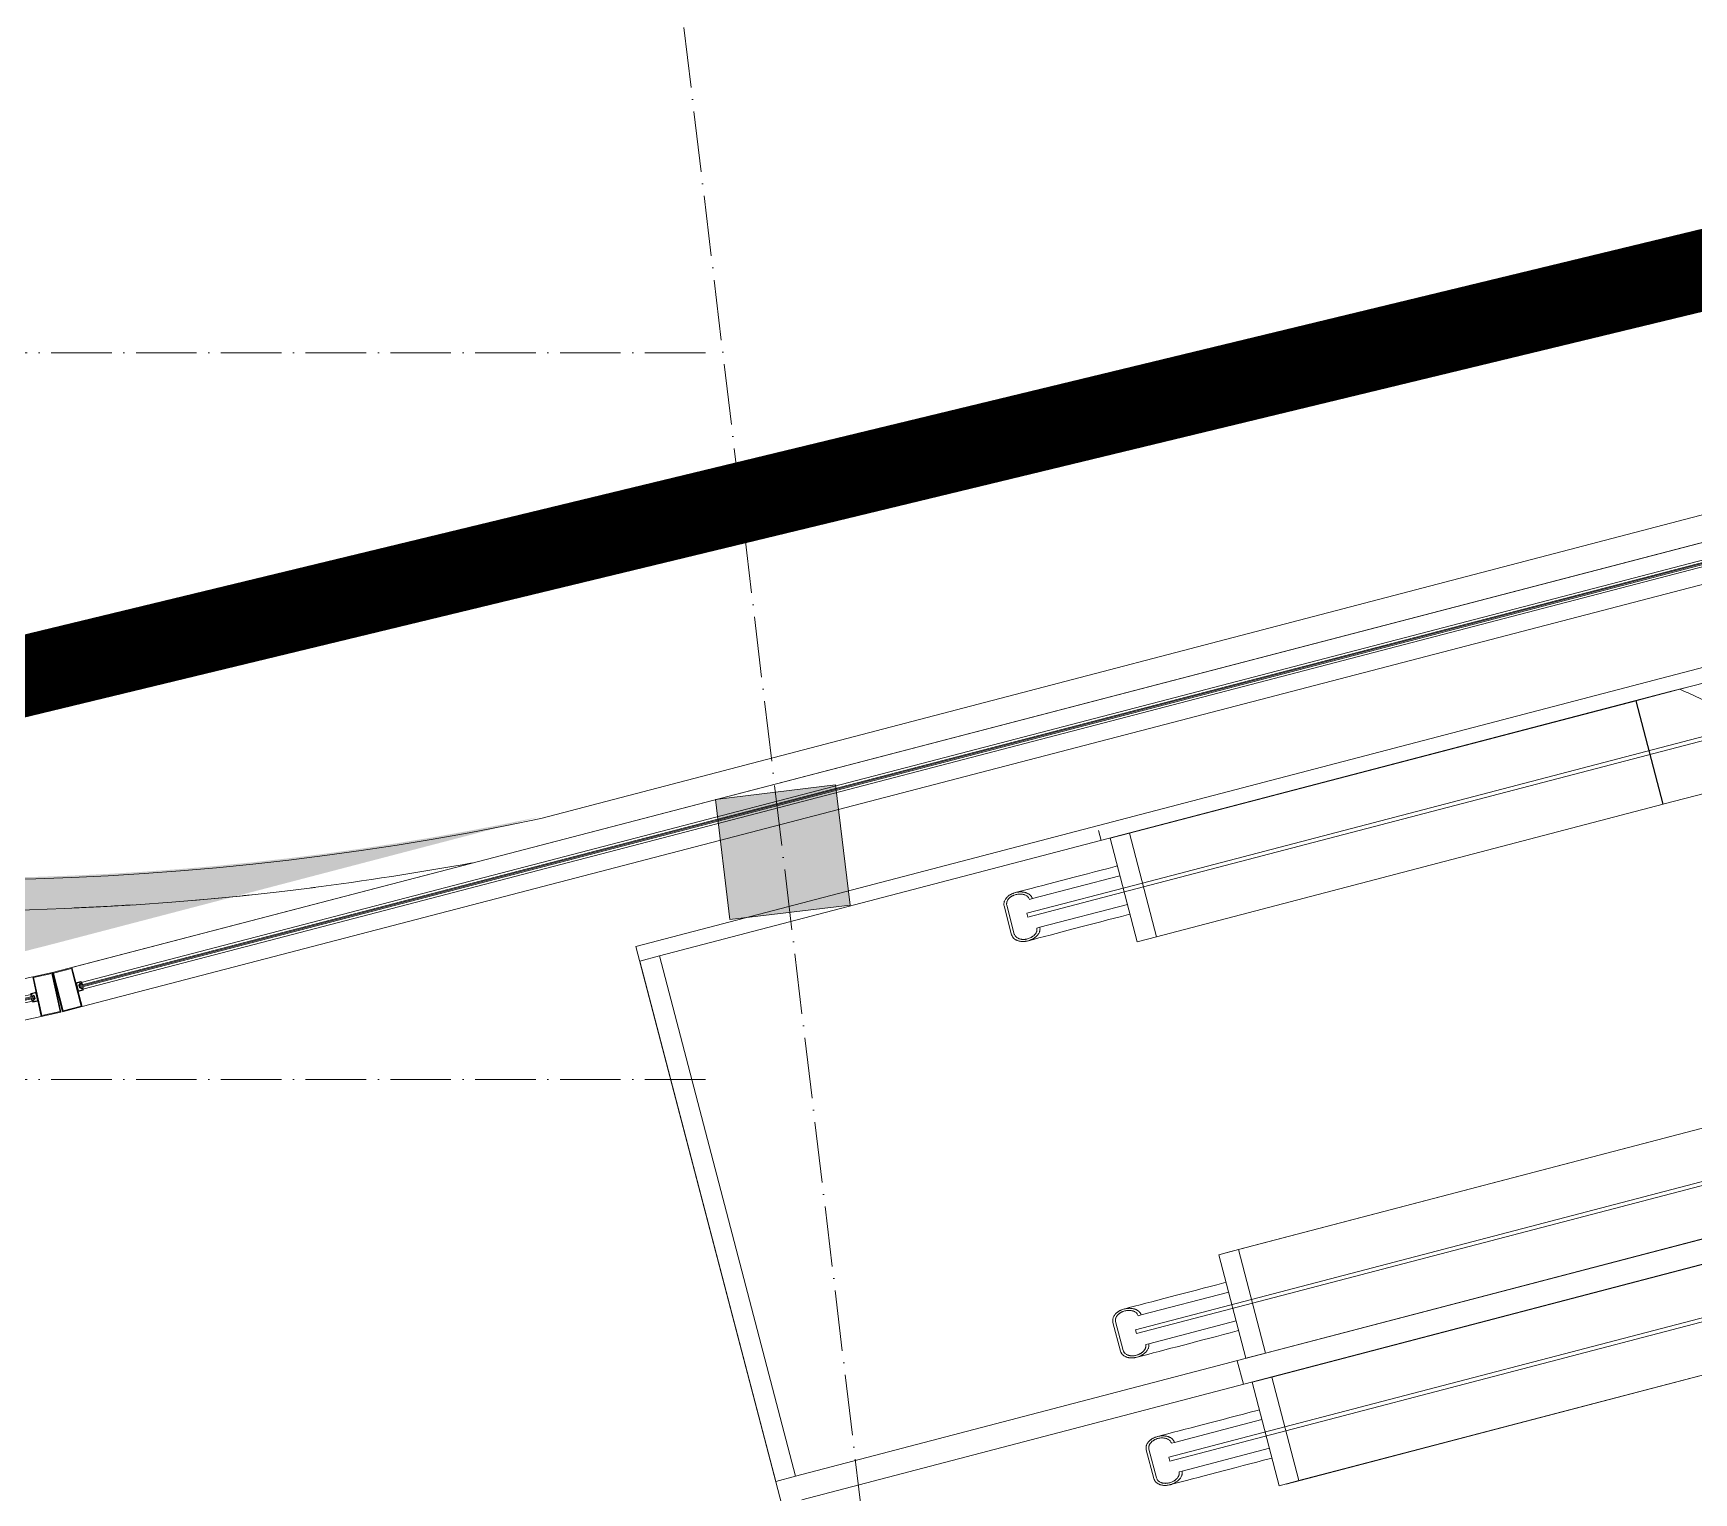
# Model space of a CAD drawing. Header units: millimetres. Extents: x -55734 to 116976, y -16290 to 119094.
# Drawn here: x 47154 to 51268, y 30127 to 33742 of the extents above; entities that cross this region are included whole.
import ezdxf
from ezdxf.xclip import XClip

# ---------------------------------------------------------------- set-up
doc = ezdxf.new("R2010")
doc.units = ezdxf.units.MM
doc.header["$XCLIPFRAME"] = 0
doc.linetypes.add('Grid Line', pattern=[4.2, 3, -0.6, 0, -0.6])
doc.linetypes.add('HIDDEN2', pattern=[4.7624999999999975, 3.174999999999999, -1.587499999999999])
for name, color, linetype, lineweight in [('@ color hatch', 7, 'Continuous', 13), ('CUA', 31, 'Continuous', 9), ('gf$0$A-_DETA----_E', 8, 'Continuous', 9), ('NET THAY 2', 55, 'Continuous', 5), ('NET-CAT', 3, 'Continuous', 15), ('NET-THAY', 2, 'Continuous', 9), ('THIET-BI-1', 26, 'Continuous', 5), ('TRUC', 225, 'Continuous', 5), ('X-COT HAM$0$LC.HA', 8, 'Continuous', 9)]:
    doc.layers.add(name, color=color, linetype=linetype, lineweight=lineweight)
doc.layers.add('CGXD', color=5, linetype='HIDDEN2')

# ---------------------------------------------------------------- blocks, each defined once
blk = doc.blocks.new('ALC1807-ASCENT PLAZA-KET CAU_rvt-1-MẶT BẰNG TẦNG 1')
at = {"layer": 'X-COT HAM$0$LC.HA'}
blk.add_hatch(color=256, dxfattribs=at).paths.add_polyline_path([(48843.96040865761, 31844.0970154735), (48879.64094431658, 31546.226407029), (49177.51155276108, 31581.90694268799), (49141.83101710206, 31879.77755113247)])
at = {"ltscale": 1000}
blk.add_lwpolyline([(48843.96040865761, 31844.0970154735), (48879.64094431658, 31546.226407029), (49177.51155276108, 31581.90694268799), (49141.83101710206, 31879.77755113247)], close=True, dxfattribs=at)
blk = doc.blocks.new('escalator')
for p, q in [((0, -37.75937987437646), (0, -1369.759379874376)), ((1.280568540096283e-09, -37.75937987437646), (50.57941274542827, -37.75937987437646)), ((1.280568540096283e-09, -37.75937987437646), (1.280568540096283e-09, -1369.759379874376)), ((50.57941274542827, -37.75937987437646), (2639.170356499613, -37.75937987437646)), ((50.57941274542827, -37.75937987437646), (50.57941274542827, -1369.759379874376)), ((1254.300000000396, -38.25937987434736), (1204.300000000396, -38.25937987434736)), ((1204.300000000396, -38.25937987434736), (1204.300000000396, -303.2593798743619)), ((1254.300000000396, -303.2593798743619), (1254.300000000396, -38.25937987434736)), ((2551.499608555227, -38.25937987436191), (1254.300000000396, -38.25937987436191)), ((1254.300000000396, -38.25937987436191), (1254.300000000396, -303.2593798743474)), ((2551.032667750842, -38.25937987436191), (2551.032667750842, -303.2593798743619)), ((2663.236503334483, -38.25937987436191), (2551.032667750842, -38.25937987436191)), ((2551.499608555227, -303.2593798743619), (2551.499608555227, -38.25937987436191)), ((2639.17035649973, -37.75937987437646), (2690.000000000466, -37.75937987437646)), ((2639.170356499613, -37.75937987437646), (2690.000000000466, -37.75937987437646)), ((2639.170356499613, -37.75937987437646), (2639.17035649973, -38.25937987436191)), ((3035.558290887158, -38.25937987436191), (2663.236503334483, -38.25937987436191)), ((2690.000000000466, -37.75937987437646), (2690.000000000466, -38.25937987436191)), ((907.8898384872591, -133.9615784742491), (907.8898384872591, -207.5571812744602)), ((914.7782695755595, -207.5495801388024), (914.7782695755595, -133.9615784742491)), ((972.6389904335374, -133.9615784742491), (980.3342249250272, -133.9615784742491)), ((980.3342249250272, -133.9615784742491), (1204.274819491198, -133.9615784742491)), ((1254.300000000396, -165.7593798743474), (957.694201001781, -165.7593798743474)), ((957.694201001781, -165.7593798743474), (957.694201001781, -175.7593798743619)), ((957.694201001781, -175.7593798743619), (1254.300000000396, -175.7593798743619)), ((1254.300000000396, -175.7593798743619), (1254.300000000396, -165.7593798743474)), ((2693.524454334984, -165.7593798744492), (1254.300000000396, -165.7593798744347)), ((1254.300000000396, -165.7593798744347), (1254.300000000396, -175.7593798744492)), ((1254.300000000396, -175.7593798744492), (4015.018867791747, -175.7593798744492)), ((980.3341801636852, -207.5192267844395), (972.638955204864, -207.5192267844395)), ((980.3341801636852, -207.5192267844395), (1204.274819441838, -207.5192267844395)), ((1204.300000000396, -303.2593798743619), (1254.300000000396, -303.2593798743619)), ((1254.300000000396, -303.2593798743474), (2551.499608555227, -303.2593798743619)), ((2551.032667750842, -303.2593798743619), (2663.236503334483, -303.2593798743619)), ((1254.300000000396, -1104.259379874376), (1204.300000000396, -1104.259379874376)), ((1204.300000000396, -1104.259379874376), (1204.300000000396, -1369.259379874376)), ((2639.170356499613, -1103.759379874362), (1222.000000005588, -1103.759379874362)), ((1254.300000000396, -1369.259379874376), (1254.300000000396, -1104.259379874376)), ((2551.499608555227, -1104.259379874391), (1254.300000000396, -1104.259379874391)), ((1254.300000000396, -1104.259379874391), (1254.300000000396, -1369.259379874362)), ((907.8898384872591, -1199.961578474264), (907.8898384872591, -1273.557181274489)), ((914.7782695755595, -1273.557181274489), (914.7782695755595, -1199.969179609921)), ((1254.300000000396, -1231.759379874362), (957.694201001781, -1231.759379874362)), ((957.694201001781, -1231.759379874362), (957.694201001781, -1241.759379874376)), ((972.638955204864, -1199.999532964299), (980.3341801636852, -1199.999532964299)), ((1204.274819441838, -1199.999532964299), (980.3341801636852, -1199.999532964299)), ((1254.300000000396, -1241.759379874376), (1254.300000000396, -1231.759379874362)), ((2693.524454334984, -1231.759379874289), (1254.300000000396, -1231.759379874275)), ((1254.300000000396, -1231.759379874275), (1254.300000000396, -1241.759379874289)), ((957.694201001781, -1241.759379874376), (1254.300000000396, -1241.759379874376)), ((980.3342249250272, -1273.557181274489), (972.6389904335374, -1273.557181274489)), ((1204.274819491198, -1273.557181274489), (980.3342249250272, -1273.557181274475)), ((1254.300000000396, -1241.759379874289), (4015.01886779163, -1241.759379874304)), ((50.57941274542827, -1369.759379874376), (1.280568540096283e-09, -1369.759379874376)), ((1222.000000005588, -1369.759379874376), (50.57941274542827, -1369.759379874376)), ((1204.300000000396, -1369.259379874376), (1254.300000000396, -1369.259379874376)), ((2690.000000000466, -1369.759379874376), (1222.000000005588, -1369.759379874376)), ((1254.300000000396, -1369.259379874362), (2551.499608555227, -1369.259379874376)), ((50.57941274542827, -1430.240620125536), (1222.000000005588, -1430.240620125536)), ((1254.300000000396, -1430.740620125536), (1204.300000000396, -1430.740620125536)), ((1204.300000000396, -1430.740620125536), (1204.300000000396, -1695.740620125536)), ((1222.000000005588, -1430.240620125536), (2690.000000000466, -1430.240620125536)), ((1254.300000000396, -1695.740620125536), (1254.300000000396, -1430.740620125536)), ((2551.499608555227, -1430.740620125551), (1254.300000000396, -1430.740620125551)), ((1254.300000000396, -1430.740620125551), (1254.300000000396, -1695.740620125522)), ((907.8898384872591, -1526.442818725423), (907.8898384872591, -1600.038421525649)), ((914.778269575676, -1600.030820389991), (914.7782695755595, -1526.442818725423)), ((1254.300000000396, -1558.240620125522), (957.694201001781, -1558.240620125522)), ((957.694201001781, -1558.240620125522), (957.694201001781, -1568.240620125551)), ((972.6389904335374, -1526.442818725438), (980.3342249250272, -1526.442818725438)), ((980.3342249250272, -1526.442818725438), (1204.274819491198, -1526.442818725438)), ((1254.300000000396, -1568.240620125551), (1254.300000000396, -1558.240620125522)), ((2693.524454334984, -1558.240620125624), (1254.300000000396, -1558.240620125624)), ((1254.300000000396, -1558.240620125624), (1254.300000000396, -1568.240620125638)), ((957.694201001781, -1568.240620125551), (1254.300000000396, -1568.240620125551)), ((980.3341801636852, -1600.000467035614), (972.638955204864, -1600.000467035614)), ((980.3341801636852, -1600.000467035614), (1204.274819441838, -1600.000467035614)), ((1254.300000000396, -1568.240620125638), (4015.018867791747, -1568.240620125638)), ((1204.300000000396, -1695.740620125536), (1254.300000000396, -1695.740620125536)), ((1222.000000005588, -1696.240620125551), (2639.17035649973, -1696.240620125551)), ((1254.300000000396, -1695.740620125522), (2551.499608555227, -1695.740620125536))]:
    blk.add_line(p, q)
at = {"flags": 128}
for points in [[(943.0007728420896, -108.9952498730709), (956.2461955272593, -108.9952498730854), (969.9684407180175, -108.9952498730709), (984.1455557494191, -108.9952498730854), (998.7548602618044, -108.9952498730709), (1013.772982484428, -108.9952498730854), (1029.175896625384, -108.9952498730709), (1044.938961307751, -108.9952498730709), (1061.036958990851, -108.9952498730709), (1077.444136312231, -108.9952498730854), (1094.134245288209, -108.9952498730709), (1111.080585304997, -108.9952498730709), (1128.256045833346, -108.9952498730854), (1145.633149800356, -108.9952498730709), (1163.184097546851, -108.9952498730854), (1180.880811300129, -108.9952498730709), (1198.694980093394, -108.9952498730854), (1204.300000000279, -108.9952498730709)], [(1204.300000000279, -232.4855553856032), (1200.425472389208, -232.4855553856032), (1182.601437960751, -232.4855553856032), (1164.892105936655, -232.4855553855887), (1147.325807470479, -232.4855553856032), (1129.930644892389, -232.4855553856032), (1112.734446751769, -232.4855553855887), (1095.764723297325, -232.4855553855887), (1079.048622466507, -232.4855553855887), (1062.612886454794, -232.4855553856032), (1046.483808933641, -232.4855553855887), (1030.687192986486, -232.4855553856032), (1015.248309829039, -232.4855553856032), (1000.1918583808, -232.4855553855887), (985.541925752419, -232.4855553855887), (971.321948710829, -232.4855553856032), (957.5546761858277, -232.4855553856032), (944.262132876669, -232.4855553856032), (943.0007538429927, -232.4855553855887)], [(943.0006688158028, -1175.033204363135), (956.2460891968803, -1175.033204363135), (969.9683322539786, -1175.033204363135), (984.145445325179, -1175.033204363135), (998.7547480540816, -1175.033204363135), (1013.772868672502, -1175.033204363135), (1029.175781391445, -1175.033204363135), (1044.938844836201, -1175.033204363135), (1061.036841467954, -1175.033204363135), (1077.444017925998, -1175.033204363135), (1094.134126228048, -1175.033204363135), (1111.080465761363, -1175.033204363135), (1128.25592599751, -1175.033204363135), (1145.63302986417, -1175.033204363135), (1163.183977701934, -1175.033204363135), (1180.880691738334, -1175.033204363135), (1198.694861005992, -1175.033204363135), (1204.300000000279, -1175.033204363121)], [(1204.300000000279, -1298.523509875638), (1200.425475842785, -1298.523509875638), (1182.601442557061, -1298.523509875638), (1164.892111668247, -1298.523509875638), (1147.325814328156, -1298.523509875638), (1129.930652865209, -1298.523509875638), (1112.734455826925, -1298.523509875638), (1095.764733460383, -1298.523509875653), (1079.048633701052, -1298.523509875653), (1062.612898743013, -1298.523509875638), (1046.483822255861, -1298.523509875638), (1030.687207321287, -1298.523509875638), (1015.248325153603, -1298.523509875653), (1000.191874670563, -1298.523509875638), (985.5419429813046, -1298.523509875653), (971.321966851363, -1298.523509875638), (957.5546952089062, -1298.523509875638), (944.2621527517913, -1298.523509875638), (943.0008568686899, -1298.523509875638)], [(943.0007728420896, -1501.47649012426), (956.2461955271428, -1501.47649012426), (969.9684407180175, -1501.47649012426), (984.1455557494191, -1501.47649012426), (998.7548602618044, -1501.47649012426), (1013.772982484428, -1501.47649012426), (1029.175896625384, -1501.47649012426), (1044.938961307751, -1501.47649012426), (1061.036958990851, -1501.47649012426), (1077.444136312231, -1501.47649012426), (1094.134245288209, -1501.47649012426), (1111.080585304881, -1501.47649012426), (1128.25604583323, -1501.47649012426), (1145.633149800356, -1501.47649012426), (1163.184097546851, -1501.47649012426), (1180.880811300129, -1501.47649012426), (1198.694980093394, -1501.47649012426), (1204.300000000279, -1501.47649012426)], [(1204.300000000279, -1624.966795636763), (1200.425472389208, -1624.966795636763), (1182.601437960751, -1624.966795636778), (1164.892105936771, -1624.966795636778), (1147.325807470479, -1624.966795636763), (1129.930644892389, -1624.966795636778), (1112.734446751769, -1624.966795636778), (1095.764723297325, -1624.966795636778), (1079.048622466507, -1624.966795636778), (1062.612886454794, -1624.966795636778), (1046.483808933641, -1624.966795636778), (1030.687192986486, -1624.966795636778), (1015.248309829039, -1624.966795636778), (1000.1918583808, -1624.966795636778), (985.541925752419, -1624.966795636763), (971.321948710829, -1624.966795636763), (957.5546761858277, -1624.966795636778), (944.262132876669, -1624.966795636778), (943.0007538429927, -1624.966795636778)]]:
    blk.add_lwpolyline(points, dxfattribs=at)
blk.add_open_spline([(2765.705532785505, -129.3358740217809), (2755.079074392095, -118.3737116101693), (2733.321275676135, -97.0084166208544), (2699.259919006145, -66.42117484398477), (2675.422601111699, -47.43625838684966), (2663.236503334483, -38.25937987436191)], degree=3)
for points, knots in [([(980.3342249250272, -133.9615784742491), (980.150198126561, -132.0524361088028), (979.5987657007063, -129.3572089173977), (978.4753815068398, -126.5076341106615), (977.6941315372242, -124.9635438632831), (977.0444760994287, -123.8476134887023), (976.3068022445077, -122.7737459535565), (975.1927903707838, -121.3979595852725), (973.6063071480021, -119.7834957603482), (971.855186215369, -118.3095122737432), (970.410534235416, -117.2151392013911), (969.3281447048066, -116.4359409122553), (968.2261205024552, -115.7019100120087), (966.6921055524144, -114.7853308013582), (964.6922902283259, -113.7482148446579), (962.2009798312793, -112.6624435418635), (959.6893892675871, -111.7126835694071), (957.1443169938866, -110.9015455521003), (953.6477870697854, -110.0232843045087), (947.4626130806282, -108.9763746227836), (941.1300282045268, -108.8573528725246), (935.8052322778385, -109.4829596547352), (933.1337944736006, -109.9303293580015), (930.4974688515067, -110.5310095332243), (928.1544486068888, -111.2385233476816), (926.0590794059681, -112.0004982223763), (923.5472152662696, -113.0243871571001), (921.1157668499509, -114.2353539860051), (919.1355195769574, -115.4825097855064), (918.0667633902049, -116.2525320950663), (916.4685161849484, -117.4671259606403), (914.1187566246372, -119.5029077585641), (912.1183835208649, -121.8274168457428), (911.0433759082807, -123.4748575233389), (910.402207673993, -124.5979314899305), (909.4102254383033, -126.6418827338639), (908.3879074692959, -129.7817014056491), (907.9862246686826, -132.5290857633081), (907.8898384872591, -133.9615784742491)], [0, 0, 0, 0, 0.05555555555555555, 0.08333333333333333, 0.09722222222222221, 0.1111111111111111, 0.125, 0.1388888888888889, 0.1666666666666667, 0.1944444444444444, 0.2083333333333333, 0.2222222222222222, 0.2361111111111111, 0.25, 0.2777777777777778, 0.3055555555555556, 0.3333333333333333, 0.361111111111111, 0.3888888888888888, 0.4444444444444444, 0.5555555555555556, 0.5833333333333334, 0.6111111111111112, 0.6388888888888888, 0.6666666666666666, 0.6875, 0.7083333333333333, 0.75, 0.7708333333333333, 0.78125, 0.7916666666666666, 0.8333333333333333, 0.875, 0.8854166666666666, 0.8958333333333333, 0.9166666666666666, 0.9583333333333333, 1, 1, 1, 1]), ([(914.7782695755595, -133.9615784742491), (914.8864465665538, -132.4314149530837), (915.2701586649055, -130.2635963937064), (916.1039703339338, -127.9576979720587), (916.6923437508522, -126.7035609778832), (917.1852288498776, -125.7954296084936), (917.7475134851411, -124.9168578990939), (918.599322559312, -123.7832662676374), (919.818588380469, -122.4433354542707), (921.1745099781547, -121.2172302176186), (922.3020739397034, -120.3116227517457), (923.4319796271157, -119.458572408621), (924.9155507392716, -118.4945101416379), (926.8352327682078, -117.487411156515), (928.8304303931072, -116.6188627872907), (930.841715126182, -115.870630587262), (932.8812234252691, -115.2499172146199), (934.9853891498642, -114.765536132647), (937.1164715995546, -114.402772168236), (941.3663506245939, -113.8917075035861), (946.419321698253, -113.9666255847842), (951.3661430620123, -114.7899920833734), (954.1644541794667, -115.4852436726505), (956.5370293083834, -116.2389634091669), (959.2172656838084, -117.2841273088852), (961.6557827896904, -118.4846833345655), (963.1351964272326, -119.3950769994262), (963.792661346728, -119.8418438727676), (964.2243443895131, -120.1468916901213), (965.4175705696689, -121.0124954378407), (967.3445586309535, -122.5754484544304), (969.0038972439943, -124.3661011595104), (969.9010359498207, -125.6521278579457), (970.4378556143492, -126.5339235452557), (971.2746833390556, -128.1428361581347), (972.1571758349892, -130.6286513464147), (972.5335560301319, -132.817279846262), (972.6389904335374, -133.9615784742491)], [0, 0, 0, 0, 0.05555555555555555, 0.08333333333333333, 0.09722222222222221, 0.1111111111111111, 0.125, 0.1388888888888889, 0.1666666666666667, 0.1944444444444444, 0.2083333333333333, 0.2222222222222222, 0.25, 0.2777777777777778, 0.3055555555555556, 0.3333333333333333, 0.361111111111111, 0.3888888888888888, 0.4166666666666666, 0.4444444444444444, 0.5555555555555556, 0.6111111111111112, 0.6388888888888888, 0.6666666666666666, 0.7083333333333333, 0.75, 0.7708333333333333, 0.7760416666666666, 0.78125, 0.7916666666666666, 0.8333333333333333, 0.875, 0.8854166666666666, 0.8958333333333333, 0.9166666666666666, 0.9583333333333333, 1, 1, 1, 1]), ([(907.8898384872591, -207.557181274693), (908.0254081175663, -209.4704900540091), (908.5051852525212, -212.181599029951), (909.5469513216522, -215.0662612721644), (910.2819263869897, -216.6354726499412), (910.8976120825391, -217.7718441427714), (911.5997845334932, -218.8715793479059), (912.6631706526969, -220.2911546477262), (914.1851051315898, -221.9698034743778), (915.8780939325225, -223.505830767419), (917.2866554048378, -224.6397627432016), (918.6987707316875, -225.7071363128634), (920.554113510414, -226.9125075196644), (922.9558654547436, -228.170727263685), (925.4526215379592, -229.2543575325981), (927.9692658219719, -230.1862247482641), (930.5211595264263, -230.9566858365724), (933.1543077712413, -231.554991742305), (935.8209681722801, -232.0002583626629), (941.1382798721315, -232.6227962463745), (947.4545308329398, -232.5060345786042), (953.6464850014308, -231.4566972162138), (957.1490027541295, -230.5776572413306), (960.118268969818, -229.6299529824319), (963.4672893631505, -228.3234405365656), (966.5134417611407, -226.8263565839588), (968.3652075822465, -225.6908008161554), (969.1892583854496, -225.1333200418012), (969.7306601926684, -224.7526162162249), (971.2285145124188, -223.6724133752869), (973.6537048286991, -221.722205158876), (975.7459704274079, -219.4882189964701), (976.8767128585605, -217.8838989741344), (977.5530224157264, -216.7838830857218), (978.6079263672, -214.7768817156611), (979.7219286944019, -211.6762053306593), (980.1993599390844, -208.9464191092266), (980.3341801636852, -207.5192267844395)], [0, 0, 0, 0, 0.05555555555555555, 0.08333333333333333, 0.09722222222222221, 0.1111111111111111, 0.125, 0.1388888888888889, 0.1666666666666667, 0.1944444444444444, 0.2083333333333333, 0.2222222222222222, 0.25, 0.2777777777777778, 0.3055555555555556, 0.3333333333333333, 0.361111111111111, 0.3888888888888888, 0.4166666666666666, 0.4444444444444444, 0.5555555555555556, 0.6111111111111112, 0.6388888888888888, 0.6666666666666666, 0.7083333333333333, 0.75, 0.7708333333333333, 0.7760416666666666, 0.78125, 0.7916666666666666, 0.8333333333333333, 0.875, 0.8854166666666666, 0.8958333333333333, 0.9166666666666666, 0.9583333333333333, 1, 1, 1, 1]), ([(972.638955204864, -207.5192267844395), (972.4978468072368, -209.0453918670246), (972.0658923021983, -211.2010735436343), (971.1779280561022, -213.4822602230852), (970.5590938042151, -214.7190423823922), (970.0439489685232, -215.6131428711669), (969.4585826320108, -216.474205542283), (968.5741231527645, -217.5784857719555), (967.3135992848547, -218.8757333232643), (965.9207577931229, -220.0605837618641), (964.7705494338879, -220.9397096432513), (963.9081513120327, -221.56500846993), (963.0293455041246, -222.1535660476511), (961.805170664331, -222.8883224788588), (960.2080230588326, -223.7190858347312), (958.2171974431258, -224.5876777373633), (956.2103794559371, -225.3461959923297), (954.1762730065966, -225.9919639373402), (951.380225199624, -226.6879429249093), (946.4357367219636, -227.5125594571291), (941.3879977448378, -227.5899521988176), (937.1387734025484, -227.0811700123304), (935.0074449585518, -226.7196760052757), (932.9032915707212, -226.2364815582987), (931.0319356627297, -225.6691717474896), (929.3566997343441, -225.0589391423564), (927.3471848459449, -224.2393378092529), (925.4006459240336, -223.2714221921779), (923.8151280010352, -222.2768051673338), (922.9594891739544, -221.6633357407263), (921.6801489265636, -220.696962765971), (919.7996151645202, -219.0808311161672), (918.1970077560982, -217.2342970357859), (917.3338744669454, -215.9225043746264), (916.8183784536086, -215.0273093376454), (916.0196161171189, -213.3973306521802), (915.192194073461, -210.8907926204265), (914.8609167041723, -208.6950352651766), (914.778269575676, -207.5495801390207)], [0, 0, 0, 0, 0.05555555555555555, 0.08333333333333333, 0.09722222222222221, 0.1111111111111111, 0.125, 0.1388888888888889, 0.1666666666666667, 0.1944444444444444, 0.2083333333333333, 0.2222222222222222, 0.2361111111111111, 0.25, 0.2777777777777778, 0.3055555555555556, 0.3333333333333333, 0.361111111111111, 0.3888888888888888, 0.4444444444444444, 0.5555555555555556, 0.5833333333333334, 0.6111111111111112, 0.6388888888888888, 0.6666666666666666, 0.6875, 0.7083333333333333, 0.75, 0.7708333333333333, 0.78125, 0.7916666666666666, 0.8333333333333333, 0.875, 0.8854166666666666, 0.8958333333333333, 0.9166666666666666, 0.9583333333333333, 1, 1, 1, 1]), ([(980.3341801636852, -1199.999532964299), (980.1503633939428, -1198.091164386598), (979.599386844202, -1195.39695447241), (978.4767794933869, -1192.548315923283), (977.6960451105842, -1191.004688642148), (977.046807581326, -1189.889070704856), (976.3096017523203, -1188.81547578107), (975.1962909216527, -1187.43999707968), (973.610788985854, -1185.825823679828), (971.860716374591, -1184.352024564752), (970.4169001500122, -1183.257746758856), (969.3351189350942, -1182.478598588641), (968.2336973338388, -1181.744592094343), (966.7005062951939, -1180.82800314702), (964.7017362747574, -1179.790803809665), (962.2116873869672, -1178.704828036149), (959.7013315863442, -1177.754771424006), (957.1574733270099, -1176.943253004734), (953.6625648689223, -1176.064361992481), (947.4801087883534, -1175.015965225772), (941.1501835898962, -1174.894768642567), (935.8271724137012, -1175.51777831561), (933.1565916205291, -1175.963735732817), (930.5209950398421, -1176.562841964856), (928.1784287891351, -1177.268732428987), (926.0833771210164, -1178.029084299022), (923.5718743841862, -1179.050898320042), (921.1405425057746, -1180.259586097745), (919.1599551051622, -1181.504551889477), (918.0908213770017, -1182.27327702746), (916.4919648765353, -1183.485779307273), (914.141071813996, -1185.517974326693), (912.1386169198668, -1187.838891762964), (911.0615800319938, -1189.484233642826), (910.4188736033393, -1190.606004418209), (909.423861606163, -1192.647747971205), (908.396199329407, -1195.784682035955), (907.989168058848, -1198.530032887429), (907.8898384872591, -1199.961578474031)], [0, 0, 0, 0, 0.05555555555555555, 0.08333333333333333, 0.09722222222222221, 0.1111111111111111, 0.125, 0.1388888888888889, 0.1666666666666667, 0.1944444444444444, 0.2083333333333333, 0.2222222222222222, 0.2361111111111111, 0.25, 0.2777777777777778, 0.3055555555555556, 0.3333333333333333, 0.361111111111111, 0.3888888888888888, 0.4444444444444444, 0.5555555555555556, 0.5833333333333334, 0.6111111111111112, 0.6388888888888888, 0.6666666666666666, 0.6875, 0.7083333333333333, 0.75, 0.7708333333333333, 0.78125, 0.7916666666666666, 0.8333333333333333, 0.875, 0.8854166666666666, 0.8958333333333333, 0.9166666666666666, 0.9583333333333333, 1, 1, 1, 1]), ([(914.7782695755595, -1199.969179609718), (914.8895781604806, -1198.440103414861), (915.2774157699896, -1196.274036553819), (916.1150427522371, -1193.970389783848), (916.7053078308236, -1192.717602576755), (917.1994768676814, -1191.810504938912), (917.7628719727509, -1190.933029970111), (918.6159096239135, -1189.801007097136), (919.8363186748466, -1188.463150048716), (921.193011301104, -1187.239108263864), (922.3210528841009, -1186.335050638008), (923.4514035871252, -1185.483432030975), (924.9352998532122, -1184.521014194601), (926.8549629347399, -1183.515768600715), (928.8499096191954, -1182.64892259406), (930.860882927198, -1181.90225632822), (932.8999968619319, -1181.282947808912), (935.0035765273497, -1180.799815788559), (937.1339740694966, -1180.438173654373), (941.3824290632037, -1179.9291757717), (946.4333155935165, -1180.005840998521), (951.3779500891687, -1180.830406957684), (954.174956026487, -1181.52617106805), (956.5463996108156, -1182.28025742578), (959.2253180351108, -1183.325726057461), (961.662585324375, -1184.526424753785), (963.141213337658, -1185.436837313886), (963.7983231755206, -1185.883598090644), (964.2297713791486, -1186.18863810788), (965.4223403815413, -1187.054217429206), (967.3482265549246, -1188.617086819941), (969.0065616825595, -1190.407468495352), (969.9031328771962, -1191.693186177086), (970.4396046851762, -1192.574738779105), (971.2758675678633, -1194.183158714033), (972.1576908834977, -1196.668067629813), (972.5336800320074, -1198.855757349011), (972.638955204864, -1199.999532964299)], [0, 0, 0, 0, 0.05555555555555555, 0.08333333333333333, 0.09722222222222221, 0.1111111111111111, 0.125, 0.1388888888888889, 0.1666666666666667, 0.1944444444444444, 0.2083333333333333, 0.2222222222222222, 0.25, 0.2777777777777778, 0.3055555555555556, 0.3333333333333333, 0.361111111111111, 0.3888888888888888, 0.4166666666666666, 0.4444444444444444, 0.5555555555555556, 0.6111111111111112, 0.6388888888888888, 0.6666666666666666, 0.7083333333333333, 0.75, 0.7708333333333333, 0.7760416666666666, 0.78125, 0.7916666666666666, 0.8333333333333333, 0.875, 0.8854166666666666, 0.8958333333333333, 0.9166666666666666, 0.9583333333333333, 1, 1, 1, 1]), ([(907.8898384872591, -1273.557181274489), (908.0215225638822, -1275.47183910181), (908.4961776367854, -1278.185126809636), (909.5332003105432, -1281.0725983515), (910.2658211070811, -1282.643496123885), (910.8799078239826, -1283.781160117534), (911.5806946502998, -1284.882268036585), (912.6425427792128, -1286.303808864541), (914.1630384968594, -1287.985058737657), (915.8550511640497, -1289.523676422366), (917.2630079658702, -1290.659554882412), (918.6745630863588, -1291.728726638044), (920.5294972079573, -1292.936165881067), (922.9312706465134, -1294.196720192762), (925.428341826424, -1295.282495362437), (927.9453814098379, -1296.216332216165), (930.4977812952129, -1296.988557131946), (933.1316802954534, -1297.588430288626), (935.7992189947981, -1298.035100944748), (941.1183450814569, -1298.660218976031), (947.4373395368457, -1298.545578459351), (953.6318928325782, -1297.497741617073), (957.1359591191867, -1296.61933869544), (960.1066067393404, -1295.67207286293), (963.4573220013408, -1294.365897435026), (966.5051126056351, -1292.868935549079), (968.3579008514062, -1291.733356098237), (969.1824097550707, -1291.175843883117), (969.7241134289652, -1290.795113637316), (971.2228163667023, -1289.714819414774), (973.649438909837, -1287.764353176244), (975.7429877085378, -1285.529911645222), (976.8744293304626, -1283.925195570482), (977.5511580184102, -1282.824890409014), (978.6067282886943, -1280.817322673349), (979.7214714905713, -1277.715663292751), (980.1992744382005, -1274.98490562322), (980.3342249250272, -1273.557181274489)], [0, 0, 0, 0, 0.05555555555555555, 0.08333333333333333, 0.09722222222222221, 0.1111111111111111, 0.125, 0.1388888888888889, 0.1666666666666667, 0.1944444444444444, 0.2083333333333333, 0.2222222222222222, 0.25, 0.2777777777777778, 0.3055555555555556, 0.3333333333333333, 0.361111111111111, 0.3888888888888888, 0.4166666666666666, 0.4444444444444444, 0.5555555555555556, 0.6111111111111112, 0.6388888888888888, 0.6666666666666666, 0.7083333333333333, 0.75, 0.7708333333333333, 0.7760416666666666, 0.78125, 0.7916666666666666, 0.8333333333333333, 0.875, 0.8854166666666666, 0.8958333333333333, 0.9166666666666666, 0.9583333333333333, 1, 1, 1, 1]), ([(972.6389904335374, -1273.557181274489), (972.497720060288, -1275.08396357212), (972.0654091591714, -1277.240456712272), (971.1768317939714, -1279.522390263854), (970.5575894574868, -1280.759541776701), (970.0421134127537, -1281.653891485767), (969.4563755033305, -1282.51517181714), (968.5713585729245, -1283.619698153227), (967.3100533351535, -1284.917178474207), (965.916376476991, -1286.102176446715), (964.7655021382961, -1286.981377697884), (963.9026194518665, -1287.606715388421), (963.0233335683588, -1288.195290525779), (961.798501931713, -1288.930035785845), (960.2005208312767, -1289.760727170418), (958.2086894339882, -1290.629148481734), (956.2008891226724, -1291.387423543667), (954.1658155485056, -1292.032881091407), (951.3684755389113, -1292.728346828211), (946.4218231369741, -1293.551763829295), (941.3721085562138, -1293.627434631853), (937.1214380508754, -1293.116594397885), (934.9893991574645, -1292.753983301009), (932.884629463777, -1292.269542055437), (931.0128855714574, -1291.700946440324), (929.3373728023143, -1291.0894181154), (927.3275322485715, -1290.268149027761), (925.3808659610804, -1289.298405652851), (923.7956099460134, -1288.302063515206), (922.9402751097223, -1287.68758290571), (921.6614391708281, -1286.719603764941), (919.7818786660209, -1285.100782422276), (918.1809986419976, -1283.251527836241), (917.3194987148745, -1281.938082599416), (916.8052298278781, -1281.041838846373), (916.0088766150875, -1279.410059329748), (915.1856781969545, -1276.901082670141), (914.858606535825, -1274.703509730083), (914.7782695755595, -1273.557181274489)], [0, 0, 0, 0, 0.05555555555555555, 0.08333333333333333, 0.09722222222222221, 0.1111111111111111, 0.125, 0.1388888888888889, 0.1666666666666667, 0.1944444444444444, 0.2083333333333333, 0.2222222222222222, 0.2361111111111111, 0.25, 0.2777777777777778, 0.3055555555555556, 0.3333333333333333, 0.361111111111111, 0.3888888888888888, 0.4444444444444444, 0.5555555555555556, 0.5833333333333334, 0.6111111111111112, 0.6388888888888888, 0.6666666666666666, 0.6875, 0.7083333333333333, 0.75, 0.7708333333333333, 0.78125, 0.7916666666666666, 0.8333333333333333, 0.875, 0.8854166666666666, 0.8958333333333333, 0.9166666666666666, 0.9583333333333333, 1, 1, 1, 1]), ([(980.3342249250272, -1526.442818725438), (980.150198126561, -1524.533676359992), (979.5987657007063, -1521.838449168587), (978.4753815068398, -1518.98887436185), (977.6941315372242, -1517.444784114472), (977.0444760994287, -1516.328853739891), (976.3068022445077, -1515.254986204745), (975.1927903707838, -1513.879199836476), (973.6063071480021, -1512.264736011552), (971.855186215369, -1510.790752524917), (970.410534235416, -1509.69637945258), (969.3281447046902, -1508.91718116343), (968.2261205024552, -1508.183150263198), (966.6921055524144, -1507.266571052547), (964.6922902283259, -1506.229455095832), (962.2009798312793, -1505.143683793052), (959.6893892675871, -1504.193923820596), (957.1443169938866, -1503.382785803275), (953.6477870697854, -1502.504524555698), (947.4626130806282, -1501.457614873972), (941.1300282044103, -1501.338593123699), (935.8052322778385, -1501.964199905924), (933.1337944734842, -1502.411569609176), (930.4974688515067, -1503.012249784399), (928.1544486068888, -1503.71976359887), (926.0590794059681, -1504.481738473551), (923.5472152662696, -1505.505627408289), (921.1157668499509, -1506.716594237179), (919.1355195769574, -1507.963750036695), (918.0667633902049, -1508.733772346255), (916.4685161849484, -1509.948366211829), (914.1187566247536, -1511.984148009738), (912.1183835209813, -1514.308657096946), (911.0433759082807, -1515.956097774513), (910.402207673993, -1517.079171741119), (909.4102254381869, -1519.123122985038), (908.3879074692959, -1522.262941656838), (907.9862246686826, -1525.010326014497), (907.8898384872591, -1526.442818725423)], [0, 0, 0, 0, 0.05555555555555555, 0.08333333333333333, 0.09722222222222221, 0.1111111111111111, 0.125, 0.1388888888888889, 0.1666666666666667, 0.1944444444444444, 0.2083333333333333, 0.2222222222222222, 0.2361111111111111, 0.25, 0.2777777777777778, 0.3055555555555556, 0.3333333333333333, 0.361111111111111, 0.3888888888888888, 0.4444444444444444, 0.5555555555555556, 0.5833333333333334, 0.6111111111111112, 0.6388888888888888, 0.6666666666666666, 0.6875, 0.7083333333333333, 0.75, 0.7708333333333333, 0.78125, 0.7916666666666666, 0.8333333333333333, 0.875, 0.8854166666666666, 0.8958333333333333, 0.9166666666666666, 0.9583333333333333, 1, 1, 1, 1]), ([(914.7782695755595, -1526.442818725423), (914.8864465665538, -1524.912655204258), (915.2701586649055, -1522.744836644881), (916.1039703339338, -1520.438938223218), (916.6923437508522, -1519.184801229057), (917.1852288498776, -1518.276669859668), (917.7475134851411, -1517.398098150268), (918.599322559312, -1516.264506518826), (919.818588380469, -1514.92457570546), (921.1745099781547, -1513.698470468793), (922.3020739397034, -1512.79286300292), (923.4319796271157, -1511.939812659795), (924.9155507392716, -1510.975750392827), (926.8352327682078, -1509.968651407689), (928.8304303931072, -1509.100103038465), (930.841715126182, -1508.351870838436), (932.8812234252691, -1507.731157465794), (934.9853891498642, -1507.246776383836), (937.1164715995546, -1506.884012419425), (941.3663506245939, -1506.372947754775), (946.419321698253, -1506.447865835959), (951.3661430620123, -1507.271232334548), (954.1644541795831, -1507.966483923825), (956.5370293083834, -1508.720203660341), (959.2172656838084, -1509.76536756006), (961.6557827896904, -1510.965923585754), (963.1351964272326, -1511.876317250615), (963.7926613466116, -1512.323084123942), (964.2243443895131, -1512.62813194131), (965.4175705696689, -1513.493735689), (967.3445586309535, -1515.056688705619), (969.0038972439943, -1516.847341410685), (969.9010359498207, -1518.133368109135), (970.4378556143492, -1519.01516379643), (971.2746833390556, -1520.624076409309), (972.1571758349892, -1523.109891597604), (972.5335560301319, -1525.298520097451), (972.6389904335374, -1526.442818725438)], [0, 0, 0, 0, 0.05555555555555555, 0.08333333333333333, 0.09722222222222221, 0.1111111111111111, 0.125, 0.1388888888888889, 0.1666666666666667, 0.1944444444444444, 0.2083333333333333, 0.2222222222222222, 0.25, 0.2777777777777778, 0.3055555555555556, 0.3333333333333333, 0.361111111111111, 0.3888888888888888, 0.4166666666666666, 0.4444444444444444, 0.5555555555555556, 0.6111111111111112, 0.6388888888888888, 0.6666666666666666, 0.7083333333333333, 0.75, 0.7708333333333333, 0.7760416666666666, 0.78125, 0.7916666666666666, 0.8333333333333333, 0.875, 0.8854166666666666, 0.8958333333333333, 0.9166666666666666, 0.9583333333333333, 1, 1, 1, 1]), ([(907.8898384872591, -1600.038421525882), (908.0254081175663, -1601.951730305183), (908.5051852525212, -1604.662839281125), (909.5469513216522, -1607.547501523324), (910.2819263869897, -1609.11671290113), (910.8976120825391, -1610.253084393931), (911.5997845334932, -1611.35281959908), (912.6631706526969, -1612.772394898901), (914.1851051315898, -1614.451043725552), (915.8780939325225, -1615.987071018608), (917.2866554048378, -1617.12100299439), (918.6987707316875, -1618.188376564038), (920.554113510414, -1619.393747770853), (922.9558654547436, -1620.651967514874), (925.4526215379592, -1621.735597783772), (927.9692658218555, -1622.667464999453), (930.5211595264263, -1623.437926087761), (933.1543077712413, -1624.036231993479), (935.8209681723965, -1624.481498613852), (941.1382798721315, -1625.104036497563), (947.4545308329398, -1624.987274829778), (953.6464850014308, -1623.937937467388), (957.1490027541295, -1623.058897492519), (960.118268969818, -1622.111193233606), (963.4672893631505, -1620.804680787754), (966.5134417611407, -1619.307596835148), (968.3652075822465, -1618.172041067344), (969.1892583854496, -1617.61456029299), (969.7306601926684, -1617.233856467399), (971.2285145124188, -1616.153653626476), (973.6537048285827, -1614.20344541005), (975.7459704274079, -1611.969459247674), (976.8767128584441, -1610.365139225323), (977.5530224157264, -1609.265123336896), (978.6079263672, -1607.25812196685), (979.7219286944019, -1604.157445581848), (980.1993599390844, -1601.427659360401), (980.3341801636852, -1600.000467035614)], [0, 0, 0, 0, 0.05555555555555555, 0.08333333333333333, 0.09722222222222221, 0.1111111111111111, 0.125, 0.1388888888888889, 0.1666666666666667, 0.1944444444444444, 0.2083333333333333, 0.2222222222222222, 0.25, 0.2777777777777778, 0.3055555555555556, 0.3333333333333333, 0.361111111111111, 0.3888888888888888, 0.4166666666666666, 0.4444444444444444, 0.5555555555555556, 0.6111111111111112, 0.6388888888888888, 0.6666666666666666, 0.7083333333333333, 0.75, 0.7708333333333333, 0.7760416666666666, 0.78125, 0.7916666666666666, 0.8333333333333333, 0.875, 0.8854166666666666, 0.8958333333333333, 0.9166666666666666, 0.9583333333333333, 1, 1, 1, 1]), ([(972.638955204864, -1600.000467035614), (972.4978468072368, -1601.526632118213), (972.0658923021983, -1603.682313794823), (971.1779280561022, -1605.963500474259), (970.5590938042151, -1607.200282633567), (970.0439489685232, -1608.094383122356), (969.4585826320108, -1608.955445793457), (968.5741231527645, -1610.059726023144), (967.3135992848547, -1611.356973574439), (965.9207577931229, -1612.541824013053), (964.7705494337715, -1613.42094989444), (963.9081513120327, -1614.046248721104), (963.0293455042411, -1614.63480629884), (961.805170664331, -1615.369562730048), (960.2080230588326, -1616.200326085906), (958.2171974431258, -1617.068917988552), (956.2103794559371, -1617.827436243504), (954.1762730065966, -1618.473204188529), (951.380225199624, -1619.169183176084), (946.4357367219636, -1619.993799708333), (941.3879977448378, -1620.071192449992), (937.1387734025484, -1619.562410263519), (935.0074449585518, -1619.20091625645), (932.9032915707212, -1618.717721809473), (931.0319356627297, -1618.150411998678), (929.3566997343441, -1617.540179393545), (927.3471848459449, -1616.720578060442), (925.4006459240336, -1615.752662443367), (923.8151280009188, -1614.758045418523), (922.9594891738379, -1614.144575991901), (921.6801489264471, -1613.178203017145), (919.7996151645202, -1611.562071367356), (918.1970077560982, -1609.71553728696), (917.333874466829, -1608.403744625815), (916.8183784536086, -1607.508549588834), (916.0196161171189, -1605.878570903369), (915.192194073461, -1603.372032871615), (914.8609167041723, -1601.176275516351), (914.778269575676, -1600.030820390195)], [0, 0, 0, 0, 0.05555555555555555, 0.08333333333333333, 0.09722222222222221, 0.1111111111111111, 0.125, 0.1388888888888889, 0.1666666666666667, 0.1944444444444444, 0.2083333333333333, 0.2222222222222222, 0.2361111111111111, 0.25, 0.2777777777777778, 0.3055555555555556, 0.3333333333333333, 0.361111111111111, 0.3888888888888888, 0.4444444444444444, 0.5555555555555556, 0.5833333333333334, 0.6111111111111112, 0.6388888888888888, 0.6666666666666666, 0.6875, 0.7083333333333333, 0.75, 0.7708333333333333, 0.78125, 0.7916666666666666, 0.8333333333333333, 0.875, 0.8854166666666666, 0.8958333333333333, 0.9166666666666666, 0.9583333333333333, 1, 1, 1, 1])]:
    blk.add_open_spline(points, degree=3, knots=knots)
at = {"layer": 'gf$0$A-_DETA----_E'}
for p, q in [((1181.647608402534, -37.75937987439102), (1181.647608402651, -12.13639332055754)), ((1181.647608402651, -1430.24062012558), (1181.647608402534, -1369.759379874406))]:
    blk.add_line(p, q, dxfattribs=at)
at = {"layer": 'NET-THAY', "ltscale": 0.5}
blk.add_lwpolyline([(0, 0), (13000, 0), (13000, -2800), (0, -2800)], close=True, dxfattribs=at)
blk = doc.blocks.new('A$C1F0A2BF7')
at = {"layer": '@ color hatch', "ltscale": 0.5}
h = blk.add_hatch(dxfattribs=at)
h.set_pattern_fill('CROSS', color=139, scale=300)
h.set_pattern_definition([(0, (742137.5415861408, 155410.9314822016), (75, 75), [37.5, -112.5]), (90, (742156.2915861408, 155392.1814822016), (-74.99999999999999, 75), [37.5, -112.5])])
edge = h.paths.add_edge_path()
edge.add_line((94051.76638000619, 76093.87788099762), (94038.00529055306, 76093.87793167173))
edge.add_line((94038.00529055306, 76093.87793167173), (96735.69080597148, 66597.11673669086))
edge.add_line((96735.69080597148, 66597.11673669086), (97786.21320807966, 66597.11673669086))
edge.add_arc((101660.5983358833, 69727.49493899217), 4980.976591792952, 218.9370929753434, 284.8108236153011)
edge.add_line((102933.8773815121, 64912.01071827748), (104142.7385549075, 65227.86154444376))
edge.add_arc((102692.5584896742, 72075.99835518433), 7000.000000015714, 188.0770856720446, 281.9564752419076, ccw=False)
edge.add_line((95761.99898500365, 71092.46139480063), (95375.28630718341, 73817.45835251332))
edge.add_arc((91910.00655485594, 73325.68987232255), 3499.999999999991, 8.077085672045065, 52.27071439056824)
edge = h.paths.add_edge_path()
edge.add_line((91885.63972593666, 76825.60505095885), (57579.7225371791, 76586.76314411564))
edge.add_arc((57583.20351273901, 76086.77526145331), 500.0000000000103, 90.39889363870016, 179.1704710148115)
edge.add_line((57083.25591503174, 76094.014014574), (94051.76638000619, 76093.87788099762))
edge.add_arc((91910.00655485582, 73325.68987232257), 3500.000000000063, 52.27071439056644, 90.39889363869638)
at = {"layer": 'CGXD', "ltscale": 200, "const_width": 200, "elevation": -3.977424561112374e-06}
blk.add_lwpolyline([(118267.2105483628, 69299.8113417508), (97389.2170030819, 64252.46243989574), (95665.13970612895, 76400.76485154765), (89158.62054502891, 76288.37961033436), (80095.1513761798, 76240.15018884973)], dxfattribs=at)
at = {"layer": 'NET-THAY', "lineweight": 9}
blk.add_line((125694.9344599915, 70854.0358160224, -4.978024789251535e-07), (104145.5253036705, 65223.58014064688, -6.756586813520533e-05), dxfattribs=at)
at = {"layer": 'NET-THAY', "lineweight": 9, "elevation": -7.047979255164167e-05}
blk.add_lwpolyline([(57084.32255047417, 76092.277436291), (57084.32255047417, 76082.01325003557, -0.4121759045981699), (57580.84157491426, 76582.00113269789), (91886.75876367177, 76820.8430395411, -0.3754859594212102), (95376.40534491846, 73812.69634109568), (95763.1180227462, 71087.69938333043, 0.4342728214908527), (104145.5253036705, 65223.58014064688)], format="xyb", dxfattribs=at)
blk = doc.blocks.new('*U155')
for p, q in [((450.0000000013385, 99.99999999976717, -2.446082159549099e-05), (50.00000000126602, 99.99999999894499, -2.446082159549099e-05)), ((437.0000000012221, 58.25000000052387, -2.446082159549099e-05), (63.00000000138425, 58.24999999889405, -2.446082154757012e-05)), ((437.0000000012221, 41.75000000064028, -2.446082159549099e-05), (63.00000000138425, 41.74999999901047, -2.446082154757012e-05)), ((450.0000000013385, 5.820766091346741e-11, -2.446082161722101e-05), (50.00000000126602, -5.598849384114146e-09, -2.446082159549099e-05))]:
    blk.add_line(p, q)
at = {"ltscale": 100}
for p, q in [((50.00000000138425, 60.99999999895226, -4.892164319098198e-05), (50.00000000138425, 38.99999999895226, -4.892164319098198e-05)), ((50.00000000126784, 60.99999999895226, -4.892164319098198e-05), (50.00000000126784, 38.99999999895226, -4.892164319098198e-05)), ((450.0000000012221, 61.00000000081491, -2.446082159549099e-05), (450.0000000012221, 39.00000000081491, -2.446082159549099e-05)), ((450.0000000013385, 61.00000000081491, -2.446082159549099e-05), (450.0000000013385, 39.00000000081491, -2.446082159549099e-05))]:
    blk.add_line(p, q, dxfattribs=at)
at = {"color": 1, "lineweight": 0, "ltscale": 10}
blk.add_line((56.55774388472673, 49.99999999976717, -2.446082159549099e-05), (443.4422561178796, 50.00000000162981, -2.446082164341186e-05), dxfattribs=at)
at = {"ltscale": 25, "elevation": -2.446082159549099e-05}
for points in [[(1.266016624867916e-09, -3.736204234883189e-09), (50.00000000126602, -3.736204234883189e-09), (50.00000000126602, 99.9999999962638), (1.266016624867916e-09, 99.9999999962638)], [(2.000000001266017, 1.999999996263796), (48.00000000126602, 1.999999996263796), (48.00000000126602, 97.9999999962638), (2.000000001266017, 97.9999999962638)]]:
    blk.add_lwpolyline(points, close=True, dxfattribs=at)
for points in [[(500.0000000013385, 99.99999999976717), (500.0000000013385, 0), (450.0000000013385, 0), (450.0000000013385, 99.99999999976717)], [(498.0000000013385, 97.99999999976717), (498.0000000013385, 2), (452.0000000013385, 2), (452.0000000013385, 97.99999999976717)], [(56.55774388472673, 47.49999999976717), (56.55774388472673, 52.49999999976717), (443.4422561178796, 52.50000000162981), (443.4422561178796, 47.50000000162981)]]:
    blk.add_lwpolyline(points, close=True)
for points, elevation in [([(50.00000000138425, 38.99999999976717), (50.00000000138425, 60.99999999976717), (62.50000000138425, 60.99999999976717, -0.4142135623730951), (63.00000000138425, 60.49999999976717), (63.00000000138425, 56.99999999976717, -0.4142135623730951), (62.50000000138425, 56.49999999976717, -0.4142135623730951), (62.00000000138425, 56.99999999976717), (62.00000000138425, 59.49999999976717, 0.4142135623730951), (61.50000000138425, 59.99999999976717), (51.50000000138425, 59.99999999976717, 0.4142135623730951), (51.00000000138425, 59.49999999976717), (51.00000000138425, 40.49999999976717, 0.4142135623730943), (51.50000000138425, 39.99999999976717), (61.50000000138425, 39.99999999976717, 0.4142135623730974), (62.00000000138425, 40.49999999976717), (62.00000000138425, 42.99999999976717, -0.4142135623730951), (62.50000000138425, 43.49999999976717, -0.4142135623730951), (63.00000000138425, 42.99999999976717), (63.00000000138425, 39.49999999976717, -0.4142135623730974), (62.50000000138425, 38.99999999976717), (50.00000000138425, 38.99999999976717)], -4.892164319098187e-05), ([(450.0000000012221, 39.00000000162981), (450.0000000012221, 61.00000000162981), (437.5000000012221, 61.00000000162981, 0.4142135623730951), (437.0000000012221, 60.50000000162981), (437.0000000012221, 57.00000000162981, 0.4142135623730951), (437.5000000012221, 56.50000000162981, 0.4142135623730951), (438.0000000012221, 57.00000000162981), (438.0000000012221, 59.50000000162981, -0.4142135623730951), (438.5000000012221, 60.00000000162981), (448.5000000012221, 60.00000000162981, -0.4142135623730951), (449.0000000012221, 59.50000000162981), (449.0000000012221, 40.50000000162981, -0.4142135623730943), (448.5000000012221, 40.00000000162981), (438.5000000012221, 40.00000000162981, -0.4142135623730974), (438.0000000012221, 40.50000000162981), (438.0000000012221, 43.00000000162981, 0.4142135623730951), (437.5000000012221, 43.50000000162981, 0.4142135623730951), (437.0000000012221, 43.00000000162981), (437.0000000012221, 39.50000000162981, 0.4142135623730974), (437.5000000012221, 39.00000000162981), (450.0000000012221, 39.00000000162981)], -2.446082159549088e-05)]:
    blk.add_lwpolyline(points, format="xyb", dxfattribs=dict(elevation=elevation))
for points, elevation in [([(50.00000000126784, 40.49999999802094), (50.00000000126784, 59.49999999802094)], -4.892164319098187e-05), ([(50.00000000138425, 40.49999999976717), (50.00000000138425, 59.49999999976717)], -4.892164319098187e-05), ([(450.0000000013385, 40.49999999988358), (450.0000000013385, 59.49999999988358)], -2.446082159549088e-05), ([(450.0000000012221, 40.50000000162981), (450.0000000012221, 59.50000000162981)], -2.446082159549088e-05)]:
    blk.add_lwpolyline(points, dxfattribs=dict(elevation=elevation))
for points in [[(56.58620753813193, 52.33073006733321, 0.1102261129281127), (56.55774388472673, 52.20318394817878), (56.55774388472673, 47.79681605135556, 0.1102261129279761), (56.58620753813193, 47.66926993231755, 0.5475868052481334), (60.19425021913958, 47.19871107453946, -0.3715347355079976), (60.58558232557152, 47.21708931925241, 0.207699257851977), (64.71627869304393, 47.37292371387593, -0.6266160379370466), (65.0459019259888, 47.28823614737485, -0.0880989887940883), (63.00000000138425, 41.92633093066979), (63.00000000138425, 44.06600918807089), (60.19695600260638, 44.06600918807089), (60.19695600260638, 42.91008901793975), (55.67814755182371, 46.46787602850236, -0.262770415069033), (55.43648003575981, 46.89596985897515), (55.43648003575981, 49.99999999976717), (55.43648003575981, 53.10403014055919, -0.262770415069033), (55.67814755182371, 53.53212397114839), (60.19695600260638, 57.08991098159458), (60.19695600260638, 55.93399081146345), (63.00000000138425, 55.93399081146345), (63.00000000138425, 58.07366906898096, -0.0880989887940883), (65.0459019259888, 52.71176385227591, -0.6266160379370582), (64.71627869304393, 52.6270762856584, 0.2076992578519962), (60.58558232557152, 52.78291068039834, -0.3715347355080128), (60.19425021913958, 52.80128892499488, 0.5475868052479469)], [(443.4137924644744, 52.33073006919585, -0.1102261129281127), (443.4422561178796, 52.20318395004142), (443.4422561178796, 47.79681605321821, -0.1102261129279761), (443.4137924644744, 47.66926993418019, -0.5475868052481334), (439.8057497834668, 47.19871107640211, 0.3715347355079976), (439.4144176770348, 47.21708932111505, -0.207699257851977), (435.2837213095624, 47.37292371573858, 0.6266160379370466), (434.9540980766175, 47.28823614923749, 0.0880989887940883), (437.0000000012221, 41.92633093253244), (437.0000000012221, 44.06600918993354), (439.8030439999999, 44.06600918993354), (439.8030439999999, 42.9100890198024), (444.3218524507826, 46.46787603036501, 0.262770415069033), (444.5635199668465, 46.89596986083779), (444.5635199668465, 50.00000000162981), (444.5635199668465, 53.10403014242183, 0.262770415069033), (444.3218524507826, 53.53212397301104), (439.8030439999999, 57.08991098345723), (439.8030439999999, 55.93399081332609), (437.0000000012221, 55.93399081332609), (437.0000000012221, 58.07366907084361, 0.0880989887940883), (434.9540980766175, 52.71176385413855, 0.6266160379370582), (435.2837213095624, 52.62707628752105, -0.2076992578519962), (439.4144176770348, 52.78291068226099, 0.3715347355080128), (439.8057497834668, 52.80128892685752, -0.5475868052479469)]]:
    blk.add_lwpolyline(points, format="xyb", close=True)
blk = doc.blocks.new('*U156')
for p, q in [((17781.26324053438, 99.99999999976717, -2.446082159549099e-05), (50.00000000126602, 99.99999999894499, -2.446082159549099e-05)), ((17768.26324053426, 58.25000000052387, -2.446082159549099e-05), (63.00000000138425, 58.24999999889405, -2.446082154757012e-05)), ((17768.26324053426, 41.75000000064028, -2.446082159549099e-05), (63.00000000138425, 41.74999999901047, -2.446082154757012e-05)), ((17781.26324053438, 5.820766091346741e-11, -2.446082161722101e-05), (50.00000000126602, -5.598849384114146e-09, -2.446082159549099e-05))]:
    blk.add_line(p, q)
at = {"color": 1, "lineweight": 0, "ltscale": 10}
blk.add_line((56.55774388472673, 49.99999999976717, -2.446082159549099e-05), (17774.70549665092, 50.00000000162981, -2.446082164341186e-05), dxfattribs=at)
at = {"ltscale": 100}
for p, q in [((17781.26324053426, 61.00000000081491, -2.446082159549099e-05), (17781.26324053426, 39.00000000081491, -2.446082159549099e-05)), ((17781.26324053438, 61.00000000081491, -2.446082159549099e-05), (17781.26324053438, 39.00000000081491, -2.446082159549099e-05))]:
    blk.add_line(p, q, dxfattribs=at)
for points in [[(17831.26324053438, 99.99999999976717), (17831.26324053438, 0), (17781.26324053438, 0), (17781.26324053438, 99.99999999976717)], [(17829.26324053438, 97.99999999976717), (17829.26324053438, 2), (17783.26324053438, 2), (17783.26324053438, 97.99999999976717)], [(56.55774388472673, 47.49999999976717), (56.55774388472673, 52.49999999976717), (17774.70549665092, 52.50000000162981), (17774.70549665092, 47.50000000162981)]]:
    blk.add_lwpolyline(points, close=True)
blk.add_lwpolyline([(17774.67703299751, 52.33073006919585, -0.1102261129281127), (17774.70549665092, 52.20318395004142), (17774.70549665092, 47.79681605321821, -0.1102261129279761), (17774.67703299751, 47.66926993418019, -0.5475868052481334), (17771.0689903165, 47.19871107640211, 0.3715347355079976), (17770.67765821007, 47.21708932111505, -0.207699257851977), (17766.5469618426, 47.37292371573858, 0.6266160379370466), (17766.21733860965, 47.28823614923749, 0.0880989887940883), (17768.26324053426, 41.92633093253244), (17768.26324053426, 44.06600918993354), (17771.06628453304, 44.06600918993354), (17771.06628453304, 42.9100890198024), (17775.58509298382, 46.46787603036501, 0.262770415069033), (17775.82676049988, 46.89596986083779), (17775.82676049988, 50.00000000162981), (17775.82676049988, 53.10403014242183, 0.262770415069033), (17775.58509298382, 53.53212397301104), (17771.06628453304, 57.08991098345723), (17771.06628453304, 55.93399081332609), (17768.26324053426, 55.93399081332609), (17768.26324053426, 58.07366907084361, 0.0880989887940883), (17766.21733860965, 52.71176385413855, 0.6266160379370582), (17766.5469618426, 52.62707628752105, -0.2076992578519962), (17770.67765821007, 52.78291068226099, 0.3715347355080128), (17771.0689903165, 52.80128892685752, -0.5475868052479469)], format="xyb", close=True)
at = {"elevation": -2.446082159549088e-05}
blk.add_lwpolyline([(17781.26324053426, 39.00000000162981), (17781.26324053426, 61.00000000162981), (17768.76324053426, 61.00000000162981, 0.4142135623730951), (17768.26324053426, 60.50000000162981), (17768.26324053426, 57.00000000162981, 0.4142135623730951), (17768.76324053426, 56.50000000162981, 0.4142135623730951), (17769.26324053426, 57.00000000162981), (17769.26324053426, 59.50000000162981, -0.4142135623730951), (17769.76324053426, 60.00000000162981), (17779.76324053426, 60.00000000162981, -0.4142135623730951), (17780.26324053426, 59.50000000162981), (17780.26324053426, 40.50000000162981, -0.4142135623730943), (17779.76324053426, 40.00000000162981), (17769.76324053426, 40.00000000162981, -0.4142135623730974), (17769.26324053426, 40.50000000162981), (17769.26324053426, 43.00000000162981, 0.4142135623730951), (17768.76324053426, 43.50000000162981, 0.4142135623730951), (17768.26324053426, 43.00000000162981), (17768.26324053426, 39.50000000162981, 0.4142135623730974), (17768.76324053426, 39.00000000162981), (17781.26324053426, 39.00000000162981)], format="xyb", dxfattribs=at)
for points in [[(17781.26324053438, 40.49999999988358), (17781.26324053438, 59.49999999988358)], [(17781.26324053426, 40.50000000162981), (17781.26324053426, 59.50000000162981)]]:
    blk.add_lwpolyline(points, dxfattribs=at)

msp = doc.modelspace()

# ---------------------------------------------------------------- linework, layer by layer
at = {"layer": 'NET-THAY'}
for centre, radius, start, end in [((46959.88899768677, 38568.94877156199), 7000.000000015711, 188.0770856724781, 277.3227363334857), ((46737.60397673595, 40073.13017275839), 8520.257974824128, 277.4473952247344, 280.1631977888317), ((46959.88899768677, 38568.94877156199), 7000.000000015721, 274.8293467326615, 276.0176166863247), ((46959.88899768677, 38568.94877156199), 7000.000000015728, 272.4195616057931, 273.6073699258391)]:
    msp.add_arc(centre, radius, start, end, dxfattribs=at)
at = {"layer": 'TRUC', "linetype": 'Grid Line', "ltscale": 50}
for p, q in [((48266.20234097668, 37928.56696930041), (52232.95010361465, 4805.719244358341)), ((48819.12251325858, 32949.93651796366), (-19344.89889730067, 32949.93651796375)), ((48819.12251325858, 31149.93651796365), (-21659.52451025684, 31149.93651796374))]:
    msp.add_line(p, q, dxfattribs=at)

# ---------------------------------------------------------------- block references
at = {"layer": 'NET-CAT'}
msp.add_blockref('ALC1807-ASCENT PLAZA-KET CAU_rvt-1-MẶT BẰNG TẦNG 1', (0, 0), dxfattribs=at)
at = {"layer": 'THIET-BI-1', "rotation": 14.65371874512413}
msp.add_blockref('escalator', (48647.03152625653, 31480.02481995281), dxfattribs=at)

# ---------------------------------------------------------------- next in the draw order: block references
at = {"layer": 'NET THAY 2'}
ref = msp.add_blockref('A$C1F0A2BF7', (-55733.66907395174, -33426.80598015153, 4.978024789251535e-07), dxfattribs=at)
XClip(ref).set_block_clipping_path([(-27462.618629115583, 51738.674998801594), (137958.51740970556, 152520.38063209807)])

# ---------------------------------------------------------------- next in the draw order: linework, layer by layer
at = {"layer": 'CUA'}
msp.add_lwpolyline([(64469.55484652029, 35914.60407058746), (47201.27014036736, 31414.89547456677)], dxfattribs=at)

# ---------------------------------------------------------------- next in the draw order: block references
at = {"layer": 'CUA', "extrusion": (3.418218533796448e-09, -1.665628035955296e-09, 1), "rotation": 194.6051495133381}
msp.add_blockref('*U156', (64456.34306297378, 35911.16139071887, 0.0001849503745494085), dxfattribs=at)
at = {"layer": 'CUA', "extrusion": (5.249511232548711e-10, -2.419286369941687e-09, 1), "rotation": 192.2425937745993}
msp.add_blockref('*U155', (47201.270140368, 31414.8954745669, 2.470838013039378e-05), dxfattribs=at)

doc.saveas('drawing.dxf')
